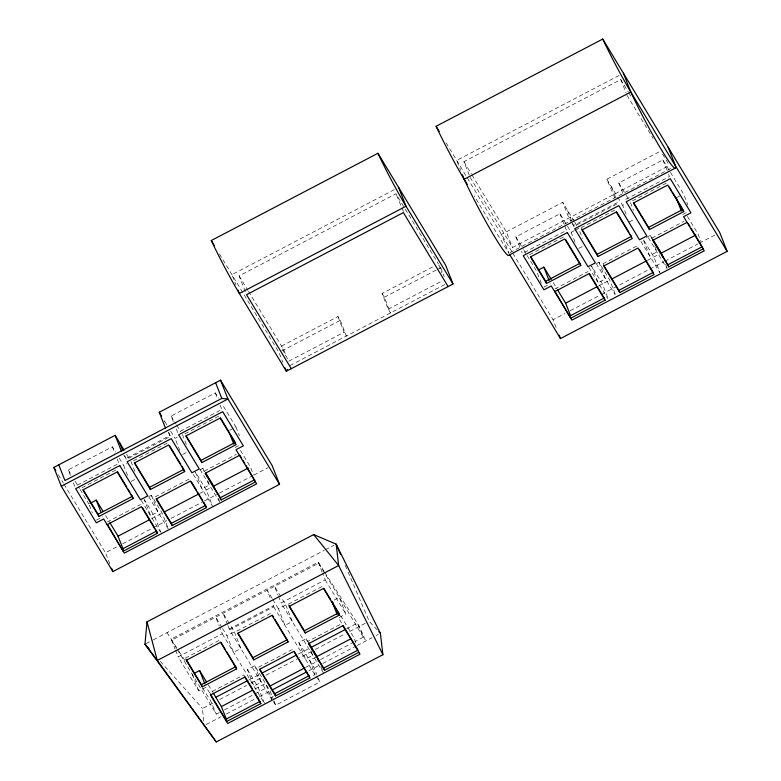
<?xml version="1.0" encoding="UTF-8"?>
<svg xmlns="http://www.w3.org/2000/svg" width="781" height="781" viewBox="0 0 781 781"><rect width="100%" height="100%" fill="white"/><g stroke="black" fill="none" stroke-linecap="round" stroke-linejoin="round"><path stroke-width="0.59" stroke-dasharray="3.9 2.93" d="M394.288 189.676L231.937 274.658L235.862 284.626M619.089 75.445L456.729 160.427L460.653 170.395M245.302 291.567L239.132 275.888L395.977 193.776L404.714 208.224M469.225 175.1L463.924 161.657L620.778 79.545L628.266 91.933M337.929 316.559L344.109 332.237L346.403 336.035L340.223 320.347L337.929 316.559L281.56 346.061L285.534 356.146M382.046 293.461L384.34 297.258L390.52 312.937L388.225 309.149L382.046 293.461L433.094 266.741M574.172 221.248L562.73 202.328L501.461 234.398L508.87 253.22L474.223 195.924M614.745 197.759L606.837 179.23L662.151 150.284M281.892 350.884L340.223 320.347M384.34 297.258L436.452 269.972M437.516 269.416L440.709 267.746L438.99 264.905M70.436 475.404L68.259 469.869L112.376 446.771L115.49 451.926M173.372 421.525L171.195 415.98L215.302 392.892L218.436 398.066M519.775 246.825L515.85 236.858L559.957 213.76L571.175 232.308L575.538 243.389M622.711 192.946L618.786 182.969L662.893 159.88L683.541 194.02L687.905 205.1M288.804 361.193L344.109 332.237M388.225 309.149L442.466 280.75M470.103 177.346L512.541 247.518L669.385 165.416M290.034 365.537L446.888 283.435M509.944 252.654L671.221 168.237M127.518 475.297L123.583 465.32L126.737 463.67M179.855 450.569L175.051 438.375L177.15 437.282M82.005 487.725L116.31 469.762L117.179 471.958M133.473 460.78L167.778 442.817L168.647 445.014M184.941 433.836L219.246 415.873M571.175 232.308L574.328 230.659M575.382 230.112L578.526 228.462L582.46 238.439M626.137 214.238L622.642 205.364L624.741 204.271M529.596 254.704L563.902 236.75M581.054 227.769L615.369 209.806M632.522 200.824L666.837 182.861M131.188 481.399L135.386 479.202M182.656 454.454L186.854 452.258M229.643 430.331L235.95 427.031L222.185 404.275M578.78 248.387L582.977 246.181M629.193 221.989L634.445 219.246M677.234 197.32L681.442 195.123M96.502 520.087L102.799 516.788M235.149 447.503L240.402 444.76M544.093 287.066L550.39 283.776M682.731 214.492L687.983 211.749M149.269 496.365L151.368 495.261L162.155 513.107L168.266 528.62M199.682 469.977L202.835 468.327L204.632 471.294M596.86 263.353L598.959 262.25L609.746 280.086L616.297 296.712M646.229 237.512L650.427 235.306L652.223 238.283M107.319 521.913L140.551 504.516M155.263 496.814L189.568 478.851M204.271 471.158L236.438 454.317M554.9 288.902L588.142 271.505M602.844 263.802L637.159 245.839M651.862 238.146L684.029 221.306M151.651 518.604L162.155 513.107M199.819 493.387L211.524 487.266M598.197 286.139L609.746 280.086M647.41 260.376L661.214 253.151M109.838 563.833L105.474 552.763L118.38 546.007M122.676 543.761L166.763 520.683M171.059 518.428L203.314 501.548M204.388 500.982L218.368 493.67M219.441 493.104L252.771 475.658M253.854 475.092L267.824 467.78M556.121 327.503L553.065 319.751L564.888 313.562M570.267 310.74L600.374 294.984M601.448 294.427L648.757 269.66M649.831 269.094L663.811 261.781M664.885 261.215L698.214 243.77M699.288 243.203L715.416 234.759M146.027 643.642L152.324 640.342M153.379 639.795L324.291 550.332M325.365 549.765L333.985 545.255M324.095 571.311L318.228 562.154L171.185 639.131L175.11 649.099M229.263 628.978L273.379 605.88M244.785 677.078L243.916 674.882L209.601 692.845L206.164 687.153L198.813 691L178.166 656.86L222.282 633.762L219.666 627.114M272.071 700.098L229.634 629.916L273.75 606.827L272.052 602.522M323.539 673.154L281.101 602.981L325.218 579.883L322.602 573.234M234.3 631.839L240.851 648.464L233.499 652.311L226.949 635.685L234.3 631.839L229.936 624.624M285.768 604.894L292.319 621.52L284.967 625.376L278.417 608.75L285.768 604.894L281.404 597.68M185.361 658.09L219.676 640.127M236.828 631.146L271.144 613.183M288.296 604.201L322.612 586.238L323.471 588.435M334.063 600.15L339.315 597.397L345.856 614.022L338.505 617.869L341.951 623.56L307.636 641.523M254.733 665.627L261.284 682.252L253.932 686.108L247.382 669.483L254.733 665.627L270.109 691.058L273.526 699.747M311.004 650.885L312.751 655.318L305.4 659.164L298.85 642.538L306.201 638.692L307.997 641.66M258.618 667.179L292.934 649.226M248.924 679.939L260.727 673.759M298.303 654.087L309.032 648.474M346.598 628.803L357.337 623.189L363.36 637.169L354.779 641.66M203.558 721.107L202.523 708.484L213.272 702.861M219.715 699.483L246.571 685.425M250.867 683.18L261.615 677.557M265.911 675.301L311.033 651.686M315.329 649.431L345.407 633.694M349.712 631.438L367.216 622.272M255.016 688.969L265.52 683.473L271.739 699.259M315.934 657.075L309.637 660.375L315.192 674.491L310.887 676.746M177.248 649.548L216.308 714.146L219.373 712.545M224.479 709.87L254.001 694.416M255.055 693.86L267.776 687.202M305.439 667.491L319.4 660.179M320.474 659.623L353.705 642.226M206.067 724.573L221.013 716.753M226.344 713.961L258.365 697.199M259.429 696.642L270.109 691.058M308.837 670.781L321.723 664.035M322.797 663.469L356.038 646.072M357.112 645.516L371.99 637.726M376.188 635.519L378.287 634.426M273.233 696.457L271.075 697.589L272.803 700.43M273.37 701.377L275.664 705.175L319.78 682.077L317.213 675.565M377.194 629.876L369.179 621.246L347.154 569.827M160.378 661.4L202.523 708.484M324.75 572.327L359.377 626.382L365.684 641.025M167.036 632.649L178.351 650.319M179.005 651.334L185.517 661.507M202.464 687.954L210.284 700.167L216.308 714.146M628.89 92.968L630.765 96.063M626.958 95.233L653.16 138.579M662.522 154.062L668.761 164.381M687.387 216.405L697.98 233.909L701.035 241.661M618.786 182.969L625.63 194.303M626.255 195.338L628.754 199.458M648.308 237.6L667.159 268.781M606.837 179.23L617.039 196.09M617.664 197.124L622.642 205.364M640.957 241.446L659.808 272.628M574.787 222.273L577.901 227.427M571.77 222.751L568.91 218.006L562.73 202.328M572.346 223.698L573.488 225.602L617.605 202.504L617.976 203.451L573.859 226.539L567.318 209.913M596.225 263.519L615.096 294.73M588.874 267.366L607.745 298.586M553.182 282.585L556.912 288.765M515.85 236.858L523.358 249.266M523.983 250.301L526.482 254.44M527.107 255.475L536.488 270.997L539.544 278.749M463.924 161.657L471.412 174.036M472.036 175.071L506.361 231.83L512.541 247.518M446.097 142.845L512.16 252.097M512.785 253.132L553.065 319.751M405.339 209.259L438.414 263.958M403.406 211.524L395.977 193.776M239.132 275.888L247.86 290.337M248.485 291.362L283.854 349.859L287.388 358.821M219.422 253.971L278.954 352.426L282.878 362.384M363.36 637.169L318.668 563.257L171.625 640.235L176.623 648.513M325.218 579.883L345.856 614.022M340.672 615.662L353.744 637.286L356.8 645.038M240.421 450.442L250.389 466.921L253.444 474.672M280.779 596.655L274.551 586.346L278.046 595.22M171.195 415.98L176.174 424.229M176.799 425.255L180.538 431.444M200.102 469.586L220.174 502.788M272.188 598.441L267.2 590.202L270.294 598.041M272.813 599.476L278.417 608.75M298.85 642.538L314.226 667.96L316.783 674.481M166.958 424.981L163.844 419.836L164.723 422.072M170.697 431.171L175.051 438.375M316.344 676.385L319.78 682.077M273.75 606.827L316.178 677M168.296 432.674L170.014 435.515L125.907 458.613L123.613 454.815M193.366 474.457L212.822 506.635M229.321 623.599L223.083 613.29L227.496 624.497M126.581 454.259L129.07 458.379M148.634 496.531L168.706 529.733M221.96 627.446L215.732 617.136L219.227 626.011M222.585 628.471L226.949 635.685M247.382 669.483L258.169 687.319L264.72 703.945M119.229 458.105L123.583 465.32M144.016 499.118L154.804 516.954L160.915 532.466M222.282 633.762L264.115 702.949M141.283 500.377L160.154 531.597M208.332 684.937L212.686 692.142M105.591 515.606L109.33 521.776M68.259 469.869L71.383 475.043M75.142 481.242L79.516 488.486M80.14 489.521L88.897 504.009M58.272 474.702L63.31 483.029M63.935 484.064L105.474 552.763M345.241 565.366L346.676 568.714M662.893 159.88L666.828 169.858M668.575 174.29L669.444 176.506L625.327 199.594L624.458 197.378M620.778 79.545L626.079 92.998M665.578 264.232L667.325 268.664M650.427 235.306L651.735 238.635M654.79 246.396L656.977 251.931L649.626 255.787L643.075 239.162L653.863 256.998L659.974 272.51M630.433 202.63L633.489 210.382M611.425 186.825L615.399 196.9M598.959 262.25L605.509 278.876L598.158 282.722L591.607 266.096L602.395 283.942L608.067 298.352M559.957 213.76L566.508 230.385L522.401 253.483L521.523 251.267M539.983 279.862L541.292 283.191M440.709 267.746L444.233 276.708M438.854 265.071L441.939 272.92M318.228 562.154L322.162 572.122M235.95 427.031L239.445 435.896M215.302 392.892L217.489 398.437M220.105 405.085L221.853 409.517L177.746 432.606L175.559 427.07M320.913 666.505L323.1 672.041M306.201 638.692L307.509 642.011M278.485 596.323L281.101 602.981M218.426 498.356L219.295 500.572M202.835 468.327L204.144 471.646M207.639 480.51L209.386 484.952L202.035 488.799L195.484 472.173L206.272 490.009L211.944 504.419M182.403 434.529L186.776 445.619M168.696 432.157L170.385 436.462L126.278 459.55L124.579 455.245M273.955 700.83L275.664 705.175M227.945 625.62L229.634 629.916M151.368 495.261L157.918 511.887L150.567 515.743L144.456 500.221M130.935 461.473L135.308 472.554M112.376 446.771L114.992 453.429M117.179 458.964L118.917 463.397L74.81 486.495L73.063 482.062M192.263 674.374L198.813 691M175.549 650.212L178.166 656.86M89.337 505.112L92.392 512.873"/><path stroke-width="1.17" d="M147.004 621.822L144.973 644.188L216.249 741.95L382.905 654.712L380.396 633.323L336.142 544.123L313.659 534.585L147.004 621.822L157.293 660.453L216.249 741.95M287.593 369.345L286.363 371.248L239.347 293.48A58.282 4.745 62.4 0 1 211.29 240.519L377.945 153.281L445.609 265.179L453.019 284.001L286.363 371.248L285.055 367.919M675.536 167.983L508.88 255.221A58.634 4.774 62.4 0 1 492.108 232.543A58.634 4.774 62.4 0 1 464.148 179.249A58.282 4.745 62.4 0 1 436.091 126.288L602.747 39.05L719.721 232.513L727.131 251.336L560.475 338.573L509.505 254.264M467.292 184.462L464.148 179.249L630.804 92.012L623.384 73.189M165.435 427.929L159.256 412.251L220.525 380.171L272.13 465.525L279.539 484.347L112.884 571.585L61.279 486.231L53.869 467.409L115.139 435.339L124.081 450.139M279.539 484.347L227.935 398.993L221.804 398.427L64.95 480.53L58.77 464.841M61.279 486.231L227.935 398.993L220.525 380.171M89.952 503.462L96.248 500.162L103.102 511.487M538.587 269.894L543.84 267.141L551.318 279.5M132.37 496.316L133.239 498.512L98.923 516.466L98.055 514.269L132.37 496.316L131.13 494.266M150.391 489.531L149.522 487.334L183.838 469.371L184.697 471.568L150.391 489.531L134.332 462.977L168.647 445.014L184.697 471.568M201.859 462.586L185.8 436.032L220.115 418.069L236.165 444.623L201.859 462.586L200.99 460.39L235.306 442.427L230.366 434.256M579.961 263.304L580.82 265.491L546.515 283.454L545.646 281.258L579.961 263.304L565.756 239.806M597.982 256.519L581.923 229.965L616.238 212.002L632.288 238.556L597.982 256.519L597.114 254.323L631.429 236.36L630.189 234.32M649.45 229.575L648.581 227.378L682.897 209.415L683.756 211.612L649.45 229.575L633.391 203.021L667.706 185.058L683.756 211.612M107.104 524.666L141.42 506.713L157.479 533.267L123.164 551.22L107.475 524.52M239.455 455.391L205.139 473.354L221.199 499.908L255.504 481.945L245.995 465.456M554.695 291.655L589.011 273.692L605.06 300.246L570.755 318.209L554.451 290.483M687.036 222.38L652.731 240.343L668.78 266.897L703.095 248.934L702.226 246.737L667.921 264.7L668.78 266.897M123.281 549.492L118.038 536.196L149.552 519.697M164.313 511.975L198.735 493.953M214.931 489.482L213.623 486.163L248.29 468.014M570.433 315.378L565.629 303.184L597.143 286.686M611.894 278.963L646.326 260.942M662.962 257.584L661.214 253.151L695.871 235.003M122.295 549.023L156.61 531.07L155.37 529.02M172.181 525.564L171.312 523.368L205.628 505.405L206.487 507.601L172.181 525.564L156.122 499.01L190.437 481.047L206.487 507.601M221.199 499.908L220.33 497.712L254.645 479.749M569.886 316.012L604.201 298.059L597.406 286.822M619.772 292.553L603.713 265.999L638.028 248.036L654.078 274.59L619.772 292.553L618.903 290.356L653.219 272.393L639.629 249.93M194.362 673.271L199.614 670.528L206.467 681.852M235.735 666.681L236.594 668.878L202.289 686.831L201.42 684.644L235.735 666.681L226.47 651.364M287.193 639.737L288.062 641.933L253.747 659.896L252.888 657.7L287.193 639.737L274.844 619.313M338.661 612.792L339.53 614.989L305.215 632.952L304.356 630.755L338.661 612.792L331.876 601.565M215.654 697.355L247.85 680.495M261.801 673.193L296.155 655.21M311.18 647.351L345.524 629.369M226.646 719.857L221.404 706.561L252.917 690.062M318.736 660.96L316.988 656.528L350.601 638.936M269.933 686.079L304.356 668.058M272.257 689.926L306.689 671.904M259.975 701.436L260.834 703.632L226.529 721.585L225.66 719.389L259.975 701.436L253.796 691.224M308.983 675.77L309.852 677.967L275.537 695.93L274.678 693.733L308.983 675.77L299.103 659.437M358.87 652.311L324.554 670.274L323.695 668.077L358.001 650.114L343.181 625.601M378.795 631.595L380.396 633.323M149.025 648.718L144.973 644.188L157.293 660.453L338.651 565.512L336.142 544.123L340.448 554.188M313.659 534.585L338.651 565.512L382.905 654.712M602.747 39.05A58.282 4.745 62.4 0 0 630.804 92.012L727.131 251.336M669.307 186.952L671.162 190.017M672.392 192.058L682.272 208.4M688.032 223.249L689.877 226.314M691.117 228.355L701.611 245.712M633.762 202.865L648.581 227.378M652.828 239.279L661.214 253.151M652.486 239.162L667.921 264.7M616.609 211.846L628.959 232.269M581.679 228.784L597.114 254.323M603.469 264.827L618.903 290.356M589.382 273.545L596.167 284.782M580.82 265.491L564.77 238.947L530.455 256.9L546.515 283.454M557.536 289.8L565.629 303.184M530.826 256.754L545.646 281.258M436.091 126.288L439.215 131.462M453.019 284.001L406.003 206.243A58.282 4.745 62.4 0 1 377.945 153.281M448.118 286.568L403.396 212.598L246.542 294.71L291.264 368.681M211.29 240.519L214.414 245.693M333.204 603.303L331.954 601.243L337.197 614.549M323.842 588.288L330.636 599.515M220.486 417.923L229.126 432.215M339.53 614.989L323.471 588.435L289.165 606.398L305.215 632.952M239.826 455.235L241.671 458.301M242.911 460.341L244.765 463.406M288.911 605.226L304.356 630.755M186.171 435.876L200.99 460.39M308.593 642.656L316.988 656.528M308.876 643.564L323.695 668.077M205.833 473.276L213.623 486.163M205.51 473.198L220.33 497.712M324.554 670.274L308.505 643.72L342.81 625.757L360.012 654.205L227.671 723.489L210.47 695.031L244.785 677.078L260.834 703.632M159.256 412.251L161.55 416.039M272.374 615.223L273.614 617.273M294.164 651.266L297.873 657.387M169.633 445.883L175.188 455.069M176.428 457.119L180.753 464.265M181.983 466.306L183.223 468.346M191.423 481.916L196.363 490.087M197.593 492.128L202.543 500.299M203.773 502.349L205.012 504.389M288.062 641.933L272.003 615.379L237.697 633.342L253.747 659.896M309.852 677.967L293.793 651.413L259.487 669.376L275.537 695.93M238.068 633.186L252.888 657.7M259.858 669.229L274.678 693.733M134.703 462.821L149.522 487.334M156.493 498.854L171.312 523.368M245.146 676.922L252.566 689.174M142.406 507.582L154.14 526.98M220.906 642.167L225.231 649.314M117.55 471.802L126.815 487.119M128.045 489.16L129.9 492.225M236.594 668.878L220.545 642.324L186.229 660.287L202.289 686.831M133.239 498.512L117.179 471.958L82.864 489.912L98.923 516.466M213.311 693.177L221.404 706.561M109.945 522.811L118.038 536.196M210.226 693.86L225.66 719.389M185.985 659.105L201.42 684.644M83.235 489.765L98.055 514.269M53.869 467.409L55.754 470.533M668.116 147.16L675.526 165.982A58.634 4.774 62.4 0 1 661.195 149.386A58.634 4.774 62.4 0 1 630.804 92.012M676.19 197.866L681.423 211.173M604.201 298.059L605.06 300.246M543.84 267.141L549.082 280.447M559.167 335.254L560.475 338.573M462.401 174.817L464.148 179.249M398.593 187.42L406.003 206.243L239.347 293.48L238.039 290.161M215.624 382.739L221.804 398.427M229.468 433.094L233.831 444.184M156.61 531.07L157.479 533.267M119.727 442.925L122.812 450.764M115.139 435.339L121.319 451.027M199.614 670.528L204.856 683.824M96.248 500.162L101.052 512.356M111.576 568.265L112.884 571.585M119.786 465.593L75.669 488.691L96.317 522.831L103.668 518.984L124.306 553.124L256.656 483.839L236.008 449.7L243.36 445.853L222.722 411.714L178.605 434.802L199.253 468.942L191.892 472.798L171.254 438.658L127.137 461.747L147.785 495.886L140.434 499.733L119.786 465.593M567.377 232.582L523.26 255.68L543.908 289.819L551.259 285.963L571.897 320.112L704.247 250.828L683.6 216.688L690.951 212.842L670.313 178.703L626.196 201.791L646.834 235.93L639.483 239.787L618.845 205.637L574.728 228.735L595.376 262.875L588.015 266.721L567.377 232.582"/></g></svg>
